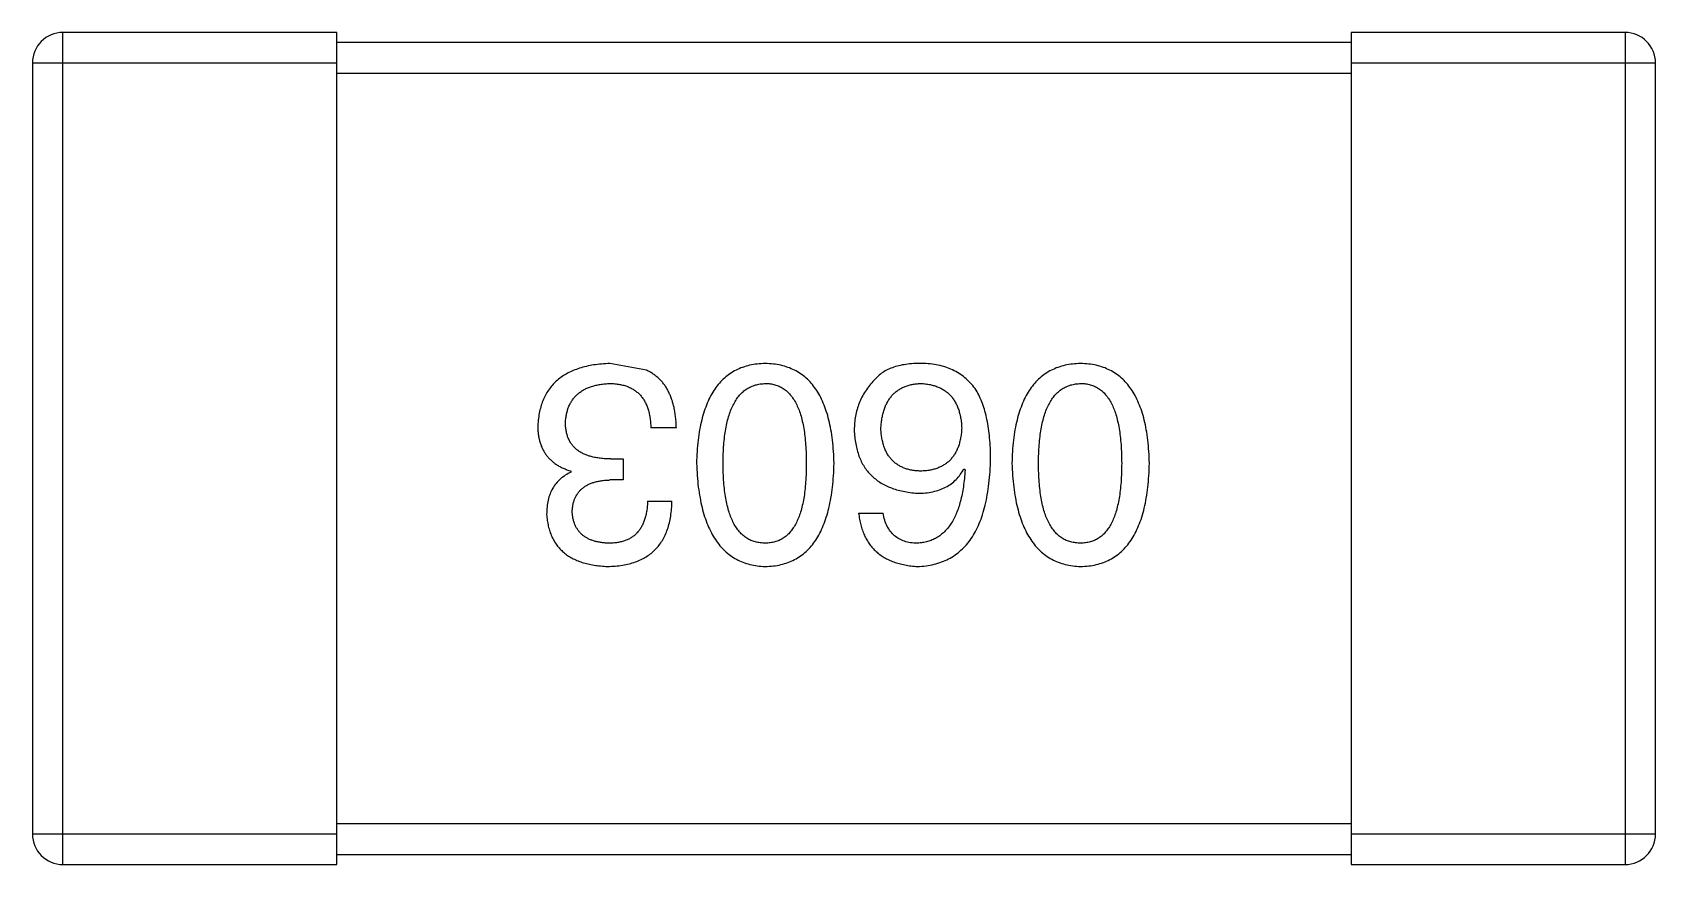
# Model space of a CAD drawing. Header units: inches. Extents: x -36 to 490, y -51 to 98.
# Drawn here: x 362.874 to 364.474, y 1.701 to 2.521 of the extents above; entities that cross this region are included whole.
import ezdxf

# ---------------------------------------------------------------- set-up
doc = ezdxf.new("R2010")
doc.units = ezdxf.units.IN
doc.header["$LTSCALE"] = 1.21
doc.header["$MEASUREMENT"] = 0
doc.layers.get('0').update_dxf_attribs({"linetype": 'CONTINUOUS'})

msp = doc.modelspace()

# ---------------------------------------------------------------- linework, layer by layer
at = {"color": 7, "linetype": 'Continuous'}
for p, q in [((362.9035, 1.701), (362.9035, 2.521)), ((363.1735, 2.521), (362.9035, 2.521)), ((363.1735, 1.701), (363.1735, 2.521)), ((364.1735, 2.521), (364.1735, 1.701)), ((364.4435, 2.521), (364.1735, 2.521)), ((364.4435, 2.521), (364.4435, 1.701)), ((364.1735, 2.511), (363.1735, 2.511)), ((362.8735, 2.491), (362.8735, 1.731)), ((362.8735, 2.491), (363.1735, 2.491)), ((363.1735, 2.481), (364.1735, 2.481)), ((364.1735, 2.491), (364.4735, 2.491)), ((364.4735, 1.731), (364.4735, 2.491)), ((363.4788, 2.1882), (363.4427, 2.1947)), ((363.5083, 2.1313), (363.4831, 2.1313)), ((363.4438, 2.1007), (363.4558, 2.1007)), ((363.4558, 2.1007), (363.4558, 2.08)), ((363.4045, 2.0876), (363.4045, 2.0887)), ((363.7918, 2.0909), (363.7929, 2.0898)), ((363.4558, 2.08), (363.4427, 2.08)), ((363.4799, 2.0592), (363.5039, 2.0592)), ((363.688, 2.0472), (363.712, 2.0472)), ((363.1735, 1.731), (362.8735, 1.731)), ((364.1735, 1.741), (363.1735, 1.741)), ((364.4735, 1.731), (364.1735, 1.731)), ((362.9035, 1.701), (363.1735, 1.701)), ((363.1735, 1.711), (364.1735, 1.711)), ((364.1735, 1.701), (364.4435, 1.701))]:
    msp.add_line(p, q, dxfattribs=at)
for centre, start, end in [((362.9035, 2.491), 90, 180), ((364.4435, 2.491), 0, 90), ((362.9035, 1.731), 180, 270), ((364.4435, 1.731), 270, 0)]:
    msp.add_arc(centre, 0.03, start, end, dxfattribs=at)
for points, knots in [([(363.4427, 2.1947), (363.44, 2.1946), (363.4346, 2.1943), (363.4269, 2.1934), (363.4197, 2.192), (363.4129, 2.1902), (363.4067, 2.1879), (363.401, 2.1852), (363.3957, 2.1821), (363.391, 2.1784), (363.3868, 2.1744), (363.3831, 2.1698), (363.3799, 2.1649), (363.3772, 2.1594), (363.375, 2.1536), (363.3734, 2.1473), (363.3722, 2.1406), (363.3718, 2.1359), (363.3717, 2.1335)], [0, 0, 0, 0, 0.078078, 0.151942, 0.221594, 0.28726, 0.350176, 0.409768, 0.467648, 0.523784, 0.578904, 0.634014, 0.689819, 0.746826, 0.805875, 0.867063, 0.931764, 1, 1, 1, 1]), ([(363.596, 2.1947), (363.5933, 2.1946), (363.5881, 2.1944), (363.5806, 2.1931), (363.5736, 2.1911), (363.5671, 2.1883), (363.5611, 2.1848), (363.5555, 2.1805), (363.5505, 2.1754), (363.546, 2.1696), (363.542, 2.163), (363.5386, 2.1557), (363.5356, 2.1476), (363.5331, 2.1388), (363.5311, 2.1293), (363.5296, 2.119), (363.5286, 2.1079), (363.5283, 2.1003), (363.5282, 2.0964)], [0, 0, 0, 0, 0.059134, 0.115603, 0.169236, 0.221572, 0.273254, 0.32474, 0.377319, 0.431815, 0.488555, 0.548609, 0.612242, 0.680182, 0.75251, 0.829782, 0.91231, 1, 1, 1, 1]), ([(363.6637, 2.0964), (363.6636, 2.1003), (363.6633, 2.1079), (363.6623, 2.119), (363.6608, 2.1293), (363.6588, 2.1388), (363.6563, 2.1476), (363.6533, 2.1557), (363.6499, 2.163), (363.6458, 2.1696), (363.6414, 2.1754), (363.6364, 2.1805), (363.6308, 2.1848), (363.6248, 2.1883), (363.6183, 2.1911), (363.6113, 2.1931), (363.6038, 2.1944), (363.5986, 2.1946), (363.596, 2.1947)], [0, 0, 0, 0, 0.087693, 0.170223, 0.247496, 0.319826, 0.387768, 0.451403, 0.511459, 0.568358, 0.622671, 0.675251, 0.726739, 0.778422, 0.830759, 0.884394, 0.940865, 1, 1, 1, 1]), ([(363.7525, 2.1947), (363.7497, 2.1948), (363.7443, 2.1949), (363.7365, 2.1942), (363.7293, 2.1931), (363.7228, 2.1913), (363.7169, 2.189), (363.7117, 2.186), (363.7071, 2.1826), (363.7045, 2.1797), (363.7033, 2.1783)], [0, 0, 0, 0, 0.156782, 0.301945, 0.436395, 0.561474, 0.678489, 0.78853, 0.894967, 1, 1, 1, 1]), ([(363.8038, 2.1685), (363.8024, 2.1705), (363.7994, 2.1745), (363.7942, 2.1796), (363.7885, 2.1841), (363.7823, 2.1877), (363.7756, 2.1907), (363.7683, 2.1928), (363.7606, 2.1943), (363.7552, 2.1946), (363.7525, 2.1947)], [0, 0, 0, 0, 0.125033, 0.246266, 0.36603, 0.485265, 0.606781, 0.732144, 0.862551, 1, 1, 1, 1]), ([(363.9068, 2.1947), (363.9042, 2.1946), (363.899, 2.1944), (363.8915, 2.1931), (363.8845, 2.1911), (363.878, 2.1883), (363.8719, 2.1848), (363.8664, 2.1805), (363.8614, 2.1754), (363.8569, 2.1696), (363.8529, 2.163), (363.8495, 2.1557), (363.8465, 2.1476), (363.844, 2.1388), (363.8419, 2.1293), (363.8405, 2.119), (363.8395, 2.1079), (363.8392, 2.1003), (363.8391, 2.0964)], [0, 0, 0, 0, 0.059134, 0.115603, 0.169236, 0.221572, 0.273254, 0.32474, 0.377319, 0.431815, 0.488555, 0.548609, 0.612242, 0.680182, 0.75251, 0.829782, 0.91231, 1, 1, 1, 1]), ([(363.9746, 2.0964), (363.9744, 2.1003), (363.9742, 2.1079), (363.9732, 2.119), (363.9717, 2.1293), (363.9697, 2.1388), (363.9672, 2.1476), (363.9642, 2.1557), (363.9607, 2.163), (363.9567, 2.1696), (363.9522, 2.1754), (363.9472, 2.1805), (363.9417, 2.1848), (363.9357, 2.1883), (363.9292, 2.1911), (363.9222, 2.1931), (363.9146, 2.1944), (363.9095, 2.1946), (363.9068, 2.1947)], [0, 0, 0, 0, 0.087693, 0.170223, 0.247496, 0.319826, 0.387768, 0.451403, 0.511459, 0.568358, 0.622671, 0.675251, 0.726739, 0.778422, 0.830759, 0.884394, 0.940865, 1, 1, 1, 1]), ([(363.5083, 2.1313), (363.5082, 2.1331), (363.5081, 2.1366), (363.5076, 2.1417), (363.5069, 2.1466), (363.5061, 2.1512), (363.505, 2.1556), (363.5037, 2.1598), (363.5021, 2.1637), (363.5004, 2.1674), (363.4985, 2.1708), (363.4963, 2.1741), (363.4939, 2.177), (363.4913, 2.1797), (363.4885, 2.1822), (363.4855, 2.1844), (363.4822, 2.1865), (363.4799, 2.1876), (363.4788, 2.1882)], [0, 0, 0, 0, 0.078937, 0.154495, 0.226898, 0.296844, 0.363348, 0.427781, 0.48946, 0.549586, 0.607902, 0.664733, 0.720805, 0.776157, 0.831175, 0.886736, 0.943094, 1, 1, 1, 1]), ([(363.7033, 2.1783), (363.7017, 2.1766), (363.6986, 2.1732), (363.6946, 2.1676), (363.6912, 2.1618), (363.6884, 2.1557), (363.6863, 2.1494), (363.6847, 2.1429), (363.6838, 2.1361), (363.6837, 2.1315), (363.6836, 2.1291)], [0, 0, 0, 0, 0.129393, 0.255335, 0.378531, 0.500878, 0.622934, 0.746191, 0.87096, 1, 1, 1, 1]), ([(363.399, 2.1368), (363.3991, 2.1383), (363.3993, 2.1411), (363.4001, 2.1452), (363.401, 2.1491), (363.4024, 2.1527), (363.404, 2.156), (363.4059, 2.1591), (363.4082, 2.1619), (363.4107, 2.1645), (363.4135, 2.1667), (363.4167, 2.1687), (363.4201, 2.1705), (363.4238, 2.1719), (363.4279, 2.1731), (363.4322, 2.174), (363.4368, 2.1747), (363.44, 2.1749), (363.4416, 2.175)], [0, 0, 0, 0, 0.068514, 0.133941, 0.195994, 0.255362, 0.312994, 0.369441, 0.424687, 0.480522, 0.537148, 0.594801, 0.654411, 0.716817, 0.781981, 0.850498, 0.923306, 1, 1, 1, 1]), ([(363.4416, 2.175), (363.4432, 2.175), (363.4464, 2.175), (363.451, 2.1744), (363.4553, 2.1736), (363.4593, 2.1724), (363.463, 2.1709), (363.4664, 2.169), (363.4695, 2.1667), (363.4723, 2.1642), (363.4747, 2.1612), (363.4769, 2.158), (363.4787, 2.1544), (363.4802, 2.1504), (363.4815, 2.1461), (363.4823, 2.1415), (363.4829, 2.1365), (363.4831, 2.1331), (363.4831, 2.1313)], [0, 0, 0, 0, 0.071272, 0.13882, 0.201858, 0.262757, 0.320043, 0.376709, 0.431462, 0.486034, 0.541209, 0.597703, 0.65589, 0.717768, 0.782056, 0.850407, 0.92277, 1, 1, 1, 1]), ([(363.5544, 2.0964), (363.5544, 2.0995), (363.5545, 2.1056), (363.555, 2.1144), (363.5558, 2.1226), (363.5569, 2.1302), (363.5583, 2.1372), (363.5601, 2.1437), (363.5622, 2.1495), (363.5647, 2.1548), (363.5674, 2.1594), (363.5705, 2.1635), (363.5739, 2.167), (363.5777, 2.1698), (363.5818, 2.172), (363.5862, 2.1737), (363.591, 2.1747), (363.5943, 2.1749), (363.596, 2.175)], [0, 0, 0, 0, 0.094834, 0.184067, 0.267029, 0.344713, 0.417334, 0.484367, 0.546941, 0.604717, 0.65953, 0.710539, 0.759381, 0.806382, 0.853027, 0.900623, 0.949121, 1, 1, 1, 1]), ([(363.596, 2.175), (363.5976, 2.175), (363.6008, 2.1749), (363.6054, 2.174), (363.6097, 2.1724), (363.6137, 2.1702), (363.6174, 2.1674), (363.6207, 2.164), (363.6237, 2.16), (363.6264, 2.1553), (363.6288, 2.1501), (363.6309, 2.1442), (363.6325, 2.1377), (363.634, 2.1306), (363.6351, 2.1229), (363.6358, 2.1146), (363.6363, 2.1057), (363.6364, 2.0995), (363.6364, 2.0964)], [0, 0, 0, 0, 0.049766, 0.097012, 0.143225, 0.188786, 0.235079, 0.282962, 0.333687, 0.387747, 0.445963, 0.508657, 0.576545, 0.649868, 0.72822, 0.812712, 0.903543, 1, 1, 1, 1]), ([(363.7099, 2.1302), (363.71, 2.132), (363.7102, 2.1353), (363.7109, 2.1402), (363.7118, 2.1447), (363.713, 2.149), (363.7144, 2.1529), (363.7162, 2.1565), (363.7182, 2.1598), (363.7204, 2.1628), (363.723, 2.1654), (363.7258, 2.1678), (363.7289, 2.1698), (363.7322, 2.1715), (363.7358, 2.1729), (363.7397, 2.174), (363.7438, 2.1747), (363.7466, 2.1749), (363.7481, 2.175)], [0, 0, 0, 0, 0.078863, 0.153308, 0.223539, 0.289857, 0.35341, 0.413572, 0.471721, 0.528235, 0.584279, 0.638781, 0.69466, 0.751251, 0.809198, 0.869697, 0.933318, 1, 1, 1, 1]), ([(363.7481, 2.175), (363.7497, 2.175), (363.7528, 2.1749), (363.7573, 2.1742), (363.7615, 2.1733), (363.7654, 2.172), (363.7691, 2.1704), (363.7724, 2.1684), (363.7755, 2.1662), (363.7782, 2.1636), (363.7807, 2.1607), (363.7828, 2.1574), (363.7848, 2.1539), (363.7863, 2.15), (363.7876, 2.1458), (363.7886, 2.1413), (363.7893, 2.1364), (363.7895, 2.1331), (363.7896, 2.1313)], [0, 0, 0, 0, 0.070403, 0.137196, 0.200053, 0.260887, 0.31876, 0.37535, 0.430743, 0.485927, 0.541678, 0.598832, 0.657726, 0.719441, 0.783504, 0.851852, 0.923533, 1, 1, 1, 1]), ([(363.8181, 2.1007), (363.818, 2.1043), (363.818, 2.1112), (363.8172, 2.1212), (363.8162, 2.1306), (363.8146, 2.1394), (363.8126, 2.1476), (363.8102, 2.1552), (363.8073, 2.1621), (363.805, 2.1664), (363.8038, 2.1685)], [0, 0, 0, 0, 0.151498, 0.29521, 0.430242, 0.557137, 0.677306, 0.790845, 0.898111, 1, 1, 1, 1]), ([(363.8653, 2.0964), (363.8653, 2.0995), (363.8654, 2.1056), (363.8659, 2.1144), (363.8667, 2.1226), (363.8678, 2.1302), (363.8692, 2.1372), (363.871, 2.1437), (363.8731, 2.1495), (363.8755, 2.1548), (363.8783, 2.1594), (363.8814, 2.1635), (363.8848, 2.167), (363.8886, 2.1698), (363.8927, 2.172), (363.8971, 2.1737), (363.9019, 2.1747), (363.9051, 2.1749), (363.9068, 2.175)], [0, 0, 0, 0, 0.094834, 0.184067, 0.267029, 0.344713, 0.417334, 0.484367, 0.546941, 0.604717, 0.65953, 0.710539, 0.759381, 0.806382, 0.853027, 0.900623, 0.949121, 1, 1, 1, 1]), ([(363.9068, 2.175), (363.9085, 2.175), (363.9116, 2.1749), (363.9163, 2.174), (363.9206, 2.1724), (363.9246, 2.1702), (363.9283, 2.1674), (363.9316, 2.164), (363.9346, 2.16), (363.9373, 2.1553), (363.9397, 2.1501), (363.9417, 2.1442), (363.9434, 2.1377), (363.9449, 2.1306), (363.9459, 2.1229), (363.9467, 2.1146), (363.9472, 2.1057), (363.9472, 2.0995), (363.9473, 2.0964)], [0, 0, 0, 0, 0.049766, 0.097012, 0.143225, 0.188786, 0.235079, 0.282962, 0.333687, 0.387747, 0.445963, 0.508657, 0.576545, 0.649868, 0.72822, 0.812712, 0.903543, 1, 1, 1, 1]), ([(363.3717, 2.1335), (363.3717, 2.1321), (363.3717, 2.1293), (363.3722, 2.1252), (363.3727, 2.1213), (363.3737, 2.1176), (363.3748, 2.1141), (363.3762, 2.1108), (363.3779, 2.1077), (363.3798, 2.1048), (363.382, 2.1021), (363.3844, 2.0996), (363.3872, 2.0973), (363.3901, 2.0951), (363.3933, 2.0932), (363.3968, 2.0915), (363.4005, 2.09), (363.4031, 2.0891), (363.4045, 2.0887)], [0, 0, 0, 0, 0.071215, 0.138707, 0.20396, 0.266995, 0.327734, 0.387609, 0.445602, 0.503345, 0.561136, 0.618597, 0.677672, 0.738255, 0.799989, 0.863961, 0.930555, 1, 1, 1, 1]), ([(363.4438, 2.1007), (363.442, 2.1007), (363.4385, 2.1008), (363.4334, 2.1013), (363.4287, 2.1019), (363.4243, 2.1029), (363.4202, 2.1042), (363.4165, 2.1057), (363.4132, 2.1076), (363.4102, 2.1097), (363.4075, 2.1121), (363.4052, 2.1148), (363.4033, 2.1178), (363.4017, 2.121), (363.4005, 2.1246), (363.3996, 2.1284), (363.3991, 2.1325), (363.399, 2.1353), (363.399, 2.1368)], [0, 0, 0, 0, 0.082495, 0.159728, 0.232496, 0.300725, 0.365163, 0.425859, 0.483728, 0.538892, 0.592921, 0.646195, 0.699968, 0.754746, 0.811387, 0.870806, 0.933482, 1, 1, 1, 1]), ([(363.6836, 2.1291), (363.6837, 2.1268), (363.684, 2.1222), (363.685, 2.1156), (363.6864, 2.1094), (363.6882, 2.1036), (363.6905, 2.0982), (363.6933, 2.0932), (363.6965, 2.0886), (363.7002, 2.0845), (363.7044, 2.0809), (363.709, 2.0775), (363.714, 2.0747), (363.7195, 2.0723), (363.7255, 2.0702), (363.7319, 2.0687), (363.7387, 2.0675), (363.7435, 2.0671), (363.7459, 2.0669)], [0, 0, 0, 0, 0.071527, 0.139094, 0.20346, 0.264939, 0.323904, 0.381383, 0.437591, 0.493343, 0.549401, 0.606085, 0.664838, 0.725424, 0.788712, 0.855452, 0.925772, 1, 1, 1, 1]), ([(363.7492, 2.0887), (363.7477, 2.0888), (363.7448, 2.0889), (363.7405, 2.0895), (363.7365, 2.0904), (363.7328, 2.0916), (363.7294, 2.0932), (363.7262, 2.095), (363.7233, 2.0972), (363.7207, 2.0996), (363.7184, 2.1024), (363.7163, 2.1054), (363.7146, 2.1088), (363.713, 2.1125), (363.7119, 2.1165), (363.7109, 2.1208), (363.7102, 2.1254), (363.71, 2.1286), (363.7099, 2.1302)], [0, 0, 0, 0, 0.069884, 0.136529, 0.199638, 0.259844, 0.317774, 0.374356, 0.430026, 0.485148, 0.5409, 0.597889, 0.657472, 0.718614, 0.783613, 0.85129, 0.923712, 1, 1, 1, 1]), ([(363.7896, 2.1313), (363.7895, 2.1297), (363.7893, 2.1264), (363.7886, 2.1217), (363.7876, 2.1172), (363.7864, 2.1131), (363.7848, 2.1093), (363.783, 2.1059), (363.7809, 2.1027), (363.7785, 2.0999), (363.7758, 2.0973), (363.7728, 2.0952), (363.7696, 2.0932), (363.766, 2.0917), (363.7622, 2.0904), (363.7581, 2.0895), (363.7538, 2.0889), (363.7508, 2.0888), (363.7492, 2.0887)], [0, 0, 0, 0, 0.076072, 0.148369, 0.216753, 0.281358, 0.342792, 0.401604, 0.458929, 0.514444, 0.569818, 0.625343, 0.681554, 0.739608, 0.800134, 0.863477, 0.929547, 1, 1, 1, 1]), ([(363.5282, 2.0964), (363.5284, 2.0923), (363.5287, 2.0845), (363.5298, 2.0732), (363.5315, 2.0627), (363.5335, 2.0529), (363.536, 2.0438), (363.5391, 2.0356), (363.5426, 2.028), (363.5466, 2.0213), (363.5511, 2.0152), (363.5561, 2.0099), (363.5615, 2.0055), (363.5675, 2.0017), (363.5739, 1.9988), (363.5808, 1.9966), (363.5882, 1.9952), (363.5933, 1.9949), (363.596, 1.9947)], [0, 0, 0, 0, 0.088475, 0.171606, 0.249595, 0.322626, 0.391327, 0.455765, 0.516374, 0.573675, 0.628522, 0.681161, 0.732559, 0.783563, 0.83504, 0.887639, 0.942585, 1, 1, 1, 1]), ([(363.596, 2.0177), (363.5943, 2.0177), (363.591, 2.0179), (363.5862, 2.0188), (363.5818, 2.0203), (363.5777, 2.0225), (363.574, 2.0253), (363.5705, 2.0287), (363.5674, 2.0328), (363.5646, 2.0374), (363.5622, 2.0427), (363.5601, 2.0485), (363.5584, 2.055), (363.5569, 2.0621), (363.5558, 2.0698), (363.555, 2.0781), (363.5545, 2.087), (363.5544, 2.0932), (363.5544, 2.0964)], [0, 0, 0, 0, 0.050604, 0.098688, 0.145699, 0.191791, 0.238625, 0.286717, 0.337546, 0.391814, 0.449755, 0.512106, 0.579685, 0.652048, 0.730262, 0.814146, 0.904281, 1, 1, 1, 1]), ([(363.596, 1.9947), (363.5986, 1.9948), (363.6038, 1.9951), (363.6113, 1.9964), (363.6183, 1.9985), (363.6248, 2.0013), (363.6309, 2.005), (363.6364, 2.0095), (363.6414, 2.0147), (363.6458, 2.0207), (363.6499, 2.0275), (363.6533, 2.0351), (363.6563, 2.0434), (363.6588, 2.0525), (363.6608, 2.0624), (363.6623, 2.073), (363.6633, 2.0844), (363.6636, 2.0923), (363.6637, 2.0964)], [0, 0, 0, 0, 0.057911, 0.113262, 0.165956, 0.217443, 0.268511, 0.319665, 0.372, 0.426129, 0.483365, 0.543779, 0.607756, 0.676562, 0.749704, 0.827713, 0.911177, 1, 1, 1, 1]), ([(363.6364, 2.0964), (363.6364, 2.0932), (363.6363, 2.087), (363.6358, 2.0781), (363.6351, 2.0698), (363.634, 2.0621), (363.6325, 2.055), (363.6309, 2.0485), (363.6288, 2.0427), (363.6264, 2.0374), (363.6237, 2.0328), (363.6208, 2.0287), (363.6174, 2.0253), (363.6137, 2.0225), (363.6097, 2.0203), (363.6054, 2.0188), (363.6008, 2.0179), (363.5976, 2.0177), (363.596, 2.0177)], [0, 0, 0, 0, 0.096452, 0.187278, 0.271765, 0.350519, 0.423437, 0.491321, 0.554011, 0.612224, 0.666281, 0.717003, 0.764884, 0.811423, 0.856783, 0.902993, 0.950236, 1, 1, 1, 1]), ([(363.7459, 1.9947), (363.7487, 1.9949), (363.7543, 1.9952), (363.7623, 1.9967), (363.7697, 1.999), (363.7767, 2.002), (363.7831, 2.0059), (363.789, 2.0106), (363.7944, 2.016), (363.7991, 2.0224), (363.8034, 2.0294), (363.8071, 2.0373), (363.8103, 2.0459), (363.8129, 2.0553), (363.815, 2.0656), (363.8165, 2.0766), (363.8177, 2.0884), (363.8179, 2.0965), (363.8181, 2.1007)], [0, 0, 0, 0, 0.058957, 0.115262, 0.16907, 0.221312, 0.273147, 0.324961, 0.377649, 0.432026, 0.488925, 0.549039, 0.612912, 0.680653, 0.753056, 0.830314, 0.912483, 1, 1, 1, 1]), ([(363.8391, 2.0964), (363.8392, 2.0923), (363.8396, 2.0845), (363.8407, 2.0732), (363.8423, 2.0627), (363.8444, 2.0529), (363.8469, 2.0438), (363.8499, 2.0356), (363.8534, 2.028), (363.8575, 2.0213), (363.862, 2.0152), (363.8669, 2.0099), (363.8724, 2.0055), (363.8783, 2.0017), (363.8848, 1.9988), (363.8917, 1.9966), (363.8991, 1.9952), (363.9042, 1.9949), (363.9068, 1.9947)], [0, 0, 0, 0, 0.088475, 0.171606, 0.249595, 0.322626, 0.391327, 0.455765, 0.516374, 0.573675, 0.628522, 0.681161, 0.732559, 0.783563, 0.83504, 0.887639, 0.942585, 1, 1, 1, 1]), ([(363.9068, 2.0177), (363.9051, 2.0177), (363.9019, 2.0179), (363.8971, 2.0188), (363.8927, 2.0203), (363.8886, 2.0225), (363.8848, 2.0253), (363.8814, 2.0287), (363.8783, 2.0328), (363.8755, 2.0374), (363.8731, 2.0427), (363.871, 2.0485), (363.8692, 2.055), (363.8678, 2.0621), (363.8667, 2.0698), (363.8659, 2.0781), (363.8654, 2.087), (363.8653, 2.0932), (363.8653, 2.0964)], [0, 0, 0, 0, 0.050604, 0.098688, 0.145699, 0.191791, 0.238625, 0.286717, 0.337546, 0.391814, 0.449755, 0.512106, 0.579685, 0.652048, 0.730262, 0.814146, 0.904281, 1, 1, 1, 1]), ([(363.9068, 1.9947), (363.9095, 1.9948), (363.9146, 1.9951), (363.9222, 1.9964), (363.9292, 1.9985), (363.9357, 2.0013), (363.9417, 2.005), (363.9472, 2.0095), (363.9522, 2.0147), (363.9567, 2.0207), (363.9607, 2.0275), (363.9642, 2.0351), (363.9672, 2.0434), (363.9697, 2.0525), (363.9717, 2.0624), (363.9732, 2.073), (363.9742, 2.0844), (363.9744, 2.0923), (363.9746, 2.0964)], [0, 0, 0, 0, 0.057911, 0.113262, 0.165956, 0.217443, 0.268511, 0.319665, 0.372, 0.426129, 0.483365, 0.543779, 0.607756, 0.676562, 0.749704, 0.827713, 0.911177, 1, 1, 1, 1]), ([(363.9473, 2.0964), (363.9472, 2.0932), (363.9472, 2.087), (363.9467, 2.0781), (363.9459, 2.0698), (363.9449, 2.0621), (363.9434, 2.055), (363.9417, 2.0485), (363.9397, 2.0427), (363.9373, 2.0374), (363.9346, 2.0328), (363.9316, 2.0287), (363.9283, 2.0253), (363.9246, 2.0225), (363.9206, 2.0203), (363.9163, 2.0188), (363.9116, 2.0179), (363.9085, 2.0177), (363.9068, 2.0177)], [0, 0, 0, 0, 0.096452, 0.187278, 0.271765, 0.350519, 0.423437, 0.491321, 0.554011, 0.612224, 0.666281, 0.717003, 0.764884, 0.811423, 0.856783, 0.902993, 0.950236, 1, 1, 1, 1]), ([(363.4045, 2.0876), (363.4025, 2.0867), (363.3988, 2.0848), (363.3939, 2.0811), (363.3897, 2.0767), (363.3862, 2.0718), (363.3836, 2.0662), (363.3817, 2.0601), (363.3806, 2.0533), (363.3805, 2.0485), (363.3804, 2.0461)], [0, 0, 0, 0, 0.125227, 0.244792, 0.361427, 0.478215, 0.59667, 0.722058, 0.856314, 1, 1, 1, 1]), ([(363.7459, 2.0669), (363.7486, 2.0669), (363.7536, 2.067), (363.761, 2.0682), (363.7677, 2.0701), (363.7738, 2.0727), (363.7793, 2.0761), (363.7842, 2.0803), (363.7884, 2.0852), (363.7907, 2.089), (363.7918, 2.0909)], [0, 0, 0, 0, 0.144617, 0.279572, 0.40596, 0.526097, 0.64389, 0.760003, 0.877724, 1, 1, 1, 1]), ([(363.7929, 2.0898), (363.7927, 2.087), (363.7923, 2.0815), (363.7913, 2.0735), (363.79, 2.0661), (363.7884, 2.0592), (363.7866, 2.0528), (363.7844, 2.0469), (363.7819, 2.0416), (363.7791, 2.0368), (363.776, 2.0326), (363.7726, 2.0288), (363.7689, 2.0256), (363.7649, 2.023), (363.7606, 2.0207), (363.7559, 2.0192), (363.751, 2.0181), (363.7477, 2.0178), (363.7459, 2.0177)], [0, 0, 0, 0, 0.089218, 0.173709, 0.252753, 0.326963, 0.397099, 0.462534, 0.524018, 0.582178, 0.637235, 0.689955, 0.741228, 0.791618, 0.841661, 0.892925, 0.945259, 1, 1, 1, 1]), ([(363.4055, 2.0483), (363.4056, 2.0495), (363.4058, 2.0519), (363.4063, 2.0554), (363.4071, 2.0587), (363.4082, 2.0617), (363.4096, 2.0645), (363.4113, 2.0671), (363.4131, 2.0695), (363.4154, 2.0716), (363.4178, 2.0734), (363.4206, 2.0751), (363.4236, 2.0765), (363.4269, 2.0777), (363.4305, 2.0786), (363.4343, 2.0793), (363.4384, 2.0798), (363.4412, 2.0799), (363.4427, 2.08)], [0, 0, 0, 0, 0.067741, 0.131599, 0.192143, 0.249977, 0.306453, 0.361639, 0.416449, 0.471489, 0.527582, 0.584873, 0.644974, 0.70814, 0.77492, 0.845909, 0.920585, 1, 1, 1, 1]), ([(363.4416, 2.0177), (363.4402, 2.0177), (363.4376, 2.0179), (363.4337, 2.0184), (363.4301, 2.019), (363.4267, 2.0199), (363.4235, 2.021), (363.4207, 2.0224), (363.418, 2.024), (363.4156, 2.0258), (363.4135, 2.0278), (363.4116, 2.0301), (363.4099, 2.0326), (363.4086, 2.0353), (363.4074, 2.0382), (363.4065, 2.0414), (363.4059, 2.0448), (363.4057, 2.0471), (363.4055, 2.0483)], [0, 0, 0, 0, 0.078051, 0.151197, 0.220412, 0.286742, 0.34933, 0.409464, 0.467368, 0.52298, 0.578639, 0.633998, 0.690142, 0.746855, 0.805868, 0.867776, 0.932345, 1, 1, 1, 1]), ([(363.4405, 1.9947), (363.443, 1.9948), (363.4479, 1.995), (363.455, 1.9959), (363.4616, 1.9972), (363.4678, 1.9991), (363.4735, 2.0013), (363.4786, 2.0042), (363.4834, 2.0075), (363.4876, 2.0113), (363.4914, 2.0156), (363.4946, 2.0204), (363.4973, 2.0257), (363.4997, 2.0315), (363.5015, 2.0377), (363.5028, 2.0445), (363.5037, 2.0517), (363.5038, 2.0566), (363.5039, 2.0592)], [0, 0, 0, 0, 0.073232, 0.142595, 0.207997, 0.270074, 0.329156, 0.386529, 0.441846, 0.496976, 0.551877, 0.607941, 0.665637, 0.725446, 0.788542, 0.855101, 0.925196, 1, 1, 1, 1]), ([(363.4799, 2.0592), (363.4798, 2.0575), (363.4797, 2.0543), (363.4791, 2.0496), (363.4783, 2.0452), (363.4771, 2.0411), (363.4757, 2.0373), (363.474, 2.0339), (363.4721, 2.0308), (363.4698, 2.028), (363.4673, 2.0255), (363.4644, 2.0234), (363.4613, 2.0216), (363.4579, 2.0202), (363.4542, 2.019), (363.4503, 2.0182), (363.446, 2.0178), (363.4431, 2.0177), (363.4416, 2.0177)], [0, 0, 0, 0, 0.078134, 0.15164, 0.221358, 0.286689, 0.348614, 0.407697, 0.464247, 0.520153, 0.574432, 0.629291, 0.684538, 0.742032, 0.801329, 0.863637, 0.930123, 1, 1, 1, 1]), ([(363.3804, 2.0461), (363.3806, 2.0441), (363.3809, 2.0402), (363.382, 2.0346), (363.3834, 2.0293), (363.3853, 2.0244), (363.3876, 2.0199), (363.3903, 2.0158), (363.3935, 2.012), (363.397, 2.0086), (363.401, 2.0055), (363.4055, 2.0029), (363.4103, 2.0006), (363.4155, 1.9987), (363.4212, 1.9971), (363.4273, 1.996), (363.4337, 1.9951), (363.4382, 1.9948), (363.4405, 1.9947)], [0, 0, 0, 0, 0.067521, 0.132139, 0.193339, 0.252064, 0.309083, 0.364848, 0.420021, 0.475612, 0.532002, 0.589602, 0.649896, 0.712634, 0.778603, 0.848416, 0.922155, 1, 1, 1, 1]), ([(363.688, 2.0472), (363.6882, 2.0452), (363.6887, 2.0413), (363.69, 2.0357), (363.6916, 2.0304), (363.6936, 2.0255), (363.6959, 2.0209), (363.6986, 2.0167), (363.7017, 2.0129), (363.7051, 2.0094), (363.709, 2.0063), (363.7132, 2.0035), (363.7177, 2.0011), (363.7227, 1.9991), (363.728, 1.9975), (363.7336, 1.9962), (363.7397, 1.9952), (363.7438, 1.9949), (363.7459, 1.9947)], [0, 0, 0, 0, 0.06947, 0.136096, 0.199592, 0.260665, 0.319672, 0.377156, 0.433415, 0.489984, 0.546535, 0.604276, 0.663499, 0.725182, 0.788953, 0.855683, 0.926216, 1, 1, 1, 1]), ([(363.7459, 2.0177), (363.7437, 2.0177), (363.7393, 2.0179), (363.7332, 2.0193), (363.7278, 2.0216), (363.7231, 2.0249), (363.7192, 2.0292), (363.716, 2.0343), (363.7135, 2.0404), (363.7126, 2.0449), (363.712, 2.0472)], [0, 0, 0, 0, 0.136586, 0.261496, 0.378089, 0.490612, 0.605522, 0.725767, 0.8561, 1, 1, 1, 1])]:
    msp.add_open_spline(points, degree=3, knots=knots, dxfattribs=at)

doc.saveas('drawing.dxf')
